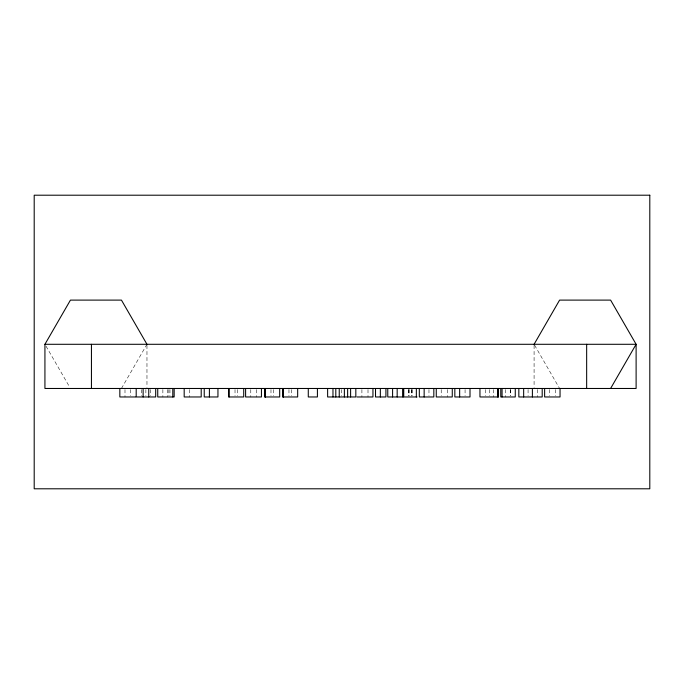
<?xml version="1.0" encoding="UTF-8"?>
<svg xmlns="http://www.w3.org/2000/svg" width="684" height="684" viewBox="0 0 684 684"><rect width="100%" height="100%" fill="white"/><g stroke="black" fill="none" stroke-linecap="round" stroke-linejoin="round"><path stroke-width="0.51" stroke-dasharray="3.42 2.56" d="M121.453 388.469L146.427 345.206M534.614 345.206L559.589 388.469M45.999 346.13L69.905 387.546M555.297 389.529L555.297 395.908M549.466 389.529L549.474 395.908M537.342 389.529L537.342 396.968M534.084 345.343L534.084 387.418M528.074 389.529L528.074 395.908M510.461 389.529L510.461 395.908M510.255 389.529L510.255 395.908M505.647 389.529L505.647 396.968M493.318 389.529L493.318 396.968M489.334 389.529L489.334 395.908M485.281 389.529L485.281 395.908M465.077 389.529L465.077 395.908M447.31 389.529L447.31 396.968M441.223 389.529L441.223 395.908M428.971 389.529L428.971 395.908M412.11 389.529L412.11 395.908M411.913 389.529L411.913 395.908M411.751 389.529L411.751 395.908M409.083 389.529L409.083 395.908M408.912 389.529L408.912 395.908M408.724 389.529L408.724 395.908M368.001 389.529L368.001 396.968M361.904 389.529L361.904 396.968M341.675 389.529L341.675 395.908M291.564 389.529L291.564 395.908M288.964 389.529L288.964 395.908M273.574 389.529L273.574 395.908M270.984 389.529L270.984 395.908M256.269 389.529L256.269 396.968M250.78 389.529L250.78 396.968M237.613 389.529L237.613 395.908M235.022 389.529L235.022 395.908M189.511 389.529L189.511 396.968M169.965 389.529L169.965 395.908M168.854 389.529L168.854 395.908M167.554 389.529L167.554 396.968M162.869 389.529L162.869 396.968M150.386 389.529L150.386 395.908M146.966 345.343L146.966 387.418M145.872 389.529L145.872 395.908M141.366 389.529L141.366 395.908M130.345 389.529L130.345 395.908M124.992 389.529L124.992 396.968"/><path stroke-width="1.03" d="M534.084 344.291L559.589 300.105L610.607 300.105L636.111 344.291L636.111 388.469L44.93 388.469L44.93 344.291L70.443 300.105L121.453 300.105L146.966 344.291M610.607 388.469L636.111 344.291L44.93 344.291M135.646 396.968L119.837 396.968L119.837 388.469M356.954 396.968L372.951 396.968L372.951 388.469M417.018 396.968L403.748 396.968L403.748 388.469M586.658 344.291L586.658 388.469M560.051 388.469L560.051 396.968L544.635 396.968L544.635 388.469M542.198 388.469L542.198 396.968L518.831 396.968L518.831 388.469M532.391 388.469L532.391 396.968M523.662 388.469L523.662 396.968M515.266 388.469L515.266 396.968L500.765 396.968L500.765 388.469M502.065 388.469L502.065 396.968M498.311 388.469L498.311 396.968L479.954 396.968L479.954 388.469M498.234 388.469L498.234 396.968M497.764 388.469L497.764 396.968M470.011 388.469L470.011 396.968L454.834 396.968L454.834 388.469M459.657 388.469L459.657 396.968M452.269 388.469L452.269 396.968L436.264 396.968L436.264 388.469M433.827 388.469L433.827 396.968L419.318 396.968L419.318 388.469M424.148 388.469L424.148 396.968M416.342 388.469L416.342 396.968M403.269 388.469L403.269 396.968L387.768 396.968L387.768 388.469M402.867 388.469L402.867 396.968M397.173 388.469L397.173 396.968M392.59 388.469L392.59 396.968M385.921 388.469L385.921 396.968L375.516 396.968L375.516 388.469M380.347 388.469L380.347 396.968M355.825 388.469L355.825 396.968L327.627 396.968L327.627 388.469M350.61 388.469L350.61 396.968M347.634 388.469L347.634 396.968M344.368 388.469L344.368 396.968M339.247 388.469L339.247 396.968M335.801 388.469L335.801 396.968M332.971 388.469L332.971 396.968M317.419 388.469L317.419 396.968L308.279 396.968L308.279 388.469M297.668 388.469L297.668 396.968L282.586 396.968L282.586 388.469M283.475 388.469L283.475 396.968M283.082 388.469L283.082 396.968M279.688 388.469L279.688 396.968L264.597 396.968L264.597 388.469M265.495 388.469L265.495 396.968M265.093 388.469L265.093 396.968M261.442 388.469L261.442 396.968L245.607 396.968L245.607 388.469M243.718 388.469L243.718 396.968L228.636 396.968L228.636 388.469M229.131 388.469L229.131 396.968M217.948 388.469L217.948 396.968L204.234 396.968L204.234 388.469M209.398 388.469L209.398 396.968M201.207 388.469L201.207 396.968L184.184 396.968L184.184 388.469M174.163 388.469L174.163 396.968L157.739 396.968L157.739 388.469M172.796 388.469L172.796 396.968M155.695 388.469L155.695 396.968L136.193 396.968L136.193 388.469M148.753 388.469L148.753 396.968M143.127 388.469L143.127 396.968M91.442 344.291L91.442 388.469M649.8 195.205L34.2 195.205L34.2 488.795L649.8 488.795L649.8 195.205"/></g></svg>
